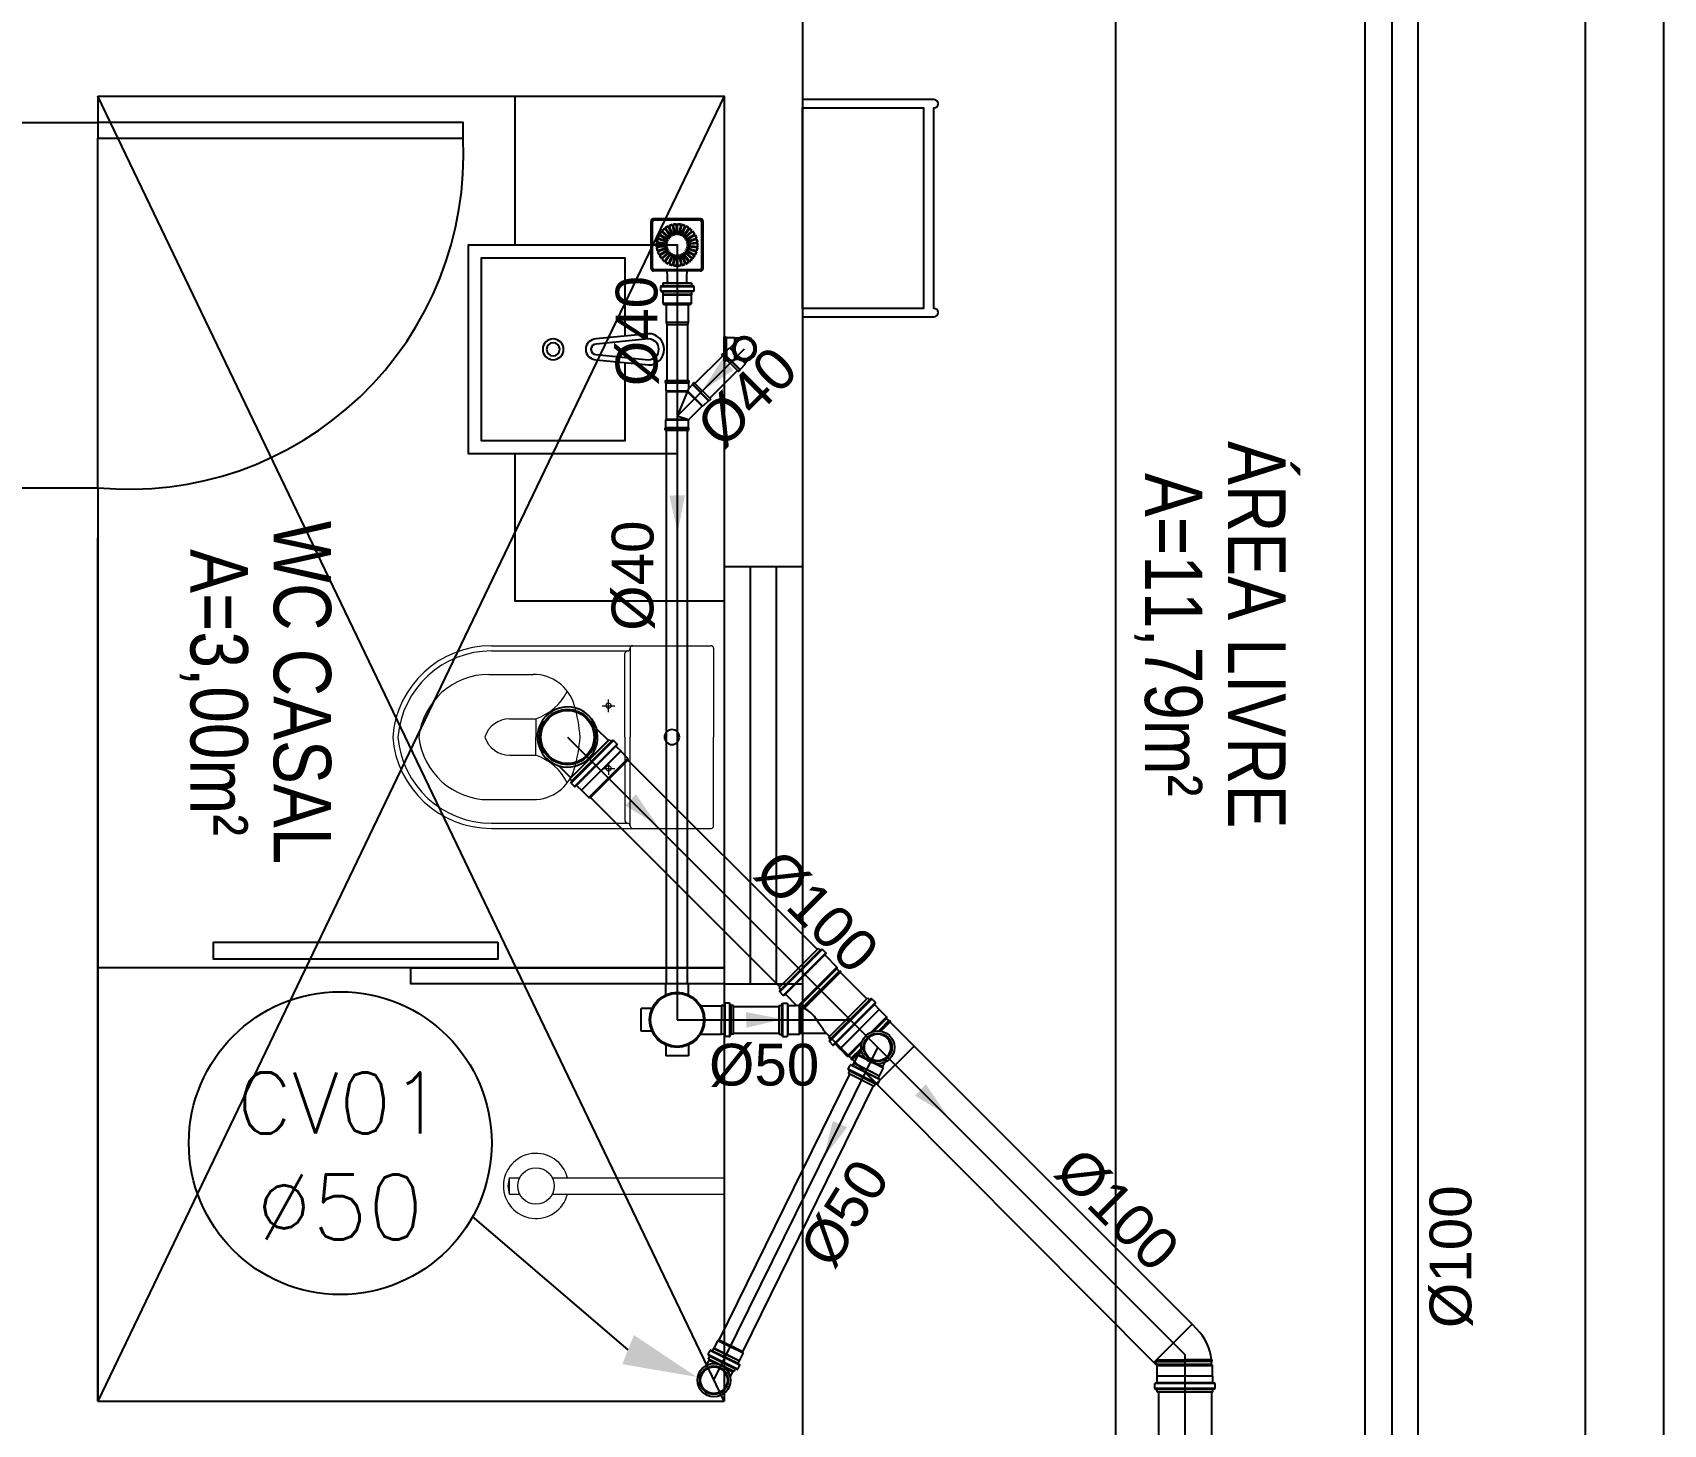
# Model space of a CAD drawing. Header units: millimetres. Extents: x -336 to -33, y -135 to 770.
# Drawn here: x -281.86 to -275.61, y 737.22 to 742.56 of the extents above; entities that cross this region are included whole.
import ezdxf
from ezdxf.enums import TextEntityAlignment as Align

# ---------------------------------------------------------------- set-up
doc = ezdxf.new("R2010")
doc.units = ezdxf.units.MM
doc.header["$LTSCALE"] = 50
doc.header["$MEASUREMENT"] = 0
doc.linetypes.add('HIDDEN2', pattern=[0.1875, 0.125, -0.0625])
doc.layers.get('0').update_dxf_attribs({"linetype": 'CONTINUOUS'})
for name, color, linetype in [('-HIDRO', 8, 'CONTINUOUS'), ('A-PEN-C', 4, 'CONTINUOUS'), ('E-txt-g', 3, 'CONTINUOUS'), ('MOB', 251, 'CONTINUOUS'), ('Texto-Tubos', 7, 'CONTINUOUS'), ('TigreCad', 3, 'CONTINUOUS'), ('Tinterno', 9, 'CONTINUOUS'), ('TUBULAÇÃO_ESGOTO', 5, 'CONTINUOUS')]:
    doc.layers.add(name, color=color, linetype=linetype)
doc.layers.add('E-Lay-9', color=9, linetype='CONTINUOUS', lineweight=9)
doc.layers.add('E-Txt-W', color=7, linetype='CONTINUOUS', lineweight=20)
doc.styles.add('A16-E50', font='arial.ttf', dxfattribs={"height": 0.08})
doc.styles.add('F2', font='swissc.ttf')
doc.styles.add('REG60', font='romans.shx', dxfattribs={"width": 0.8, "height": 0.15})
doc.styles.add('REG80', font='romans.shx', dxfattribs={"width": 0.8, "height": 0.2})
doc.styles.add('ROMANS', font='romans', dxfattribs={"height": 0.1})

# ---------------------------------------------------------------- blocks, each defined once
blk = doc.blocks.new('TXT-AMB75')
at = {"layer": 'E-txt-g', "style": 'REG80', "width": 0.8, "flags": 8}
blk.add_attdef('TXT', text='', height=0.2, dxfattribs=at).set_placement((0.0055, 0.2964), align=Align.CENTER)
at = {"layer": 'E-Txt-W', "style": 'REG60', "width": 0.8, "flags": 8}
blk.add_attdef('TXT', text='', height=0.15, dxfattribs=at).set_placement((0.0055, 0.0271), align=Align.CENTER)
blk = doc.blocks.new('vaso-s')
at = {"color": 8}
for start, end in [(0, 180), (180, 0)]:
    blk.add_arc((0.08, 0), 0.0143, start, end, dxfattribs=at)
at = {"layer": 'E-Lay-9', "color": 8}
for p, q in [((0, 0.17), (0, 0)), ((0.4256, 0.175), (0.005, 0.175)), ((0.16, 0.17), (0.16, 0.17)), ((0.16, 0.17), (0.16, 0)), ((0.4256, 0.165), (0.165, 0.165)), ((0.17, 0), (0.17, 0.16)), ((0.4306, 0.12), (0.3459, 0.12)), ((0.2013, 0.0479), (0.2013, 0.0722)), ((0.2134, 0.06), (0.1891, 0.06)), ((0.3406, 0.035), (0.3406, 0)), ((0.3906, 0.035), (0.3406, 0.035)), ((0, -0.17), (0, 0)), ((0.16, -0.17), (0.16, 0)), ((0.17, 0), (0.17, -0.1601)), ((0.3406, -0.035), (0.3406, 0)), ((0.2134, -0.06), (0.1891, -0.06)), ((0.2013, -0.0479), (0.2013, -0.0722)), ((0.3906, -0.035), (0.3406, -0.035)), ((0.4306, -0.12), (0.3459, -0.12)), ((0.4256, -0.175), (0.005, -0.175)), ((0.16, -0.17), (0.16, -0.17)), ((0.4256, -0.165), (0.165, -0.165))]:
    blk.add_line(p, q, dxfattribs=at)
for centre in [(0.2013, 0.06), (0.2013, -0.06)]:
    blk.add_circle(centre, 0.005, dxfattribs=at)
for centre, radius, start, end in [((0.005, 0.17), 0.005, 90, 180), ((0.155, 0.17), 0.005, 0, 90), ((0.165, 0.17), 0.00495, 180, 270), ((0.165, 0.16), 0.00495, 0, 90), ((0.4256, -0.015), 0.19, 4.5281, 90), ((0.4256, -0.015), 0.18, 4.7802, 90), ((0.3459, 0.0375), 0.0825, 90, 163.0355), ((0.4306, -0.015), 0.135, 6.3794, 90), ((0.3754, 0.1358), 0.1066, 206.9395, 250.9647), ((0.518, -0.015), 0.2624, 163.0355, 176.7233), ((0.3906, -0.015), 0.05, 17.4576, 90), ((0.518, 0.015), 0.2624, 183.2767, 196.9645), ((0.3906, 0.015), 0.05, 270, 342.5424), ((0.4256, 0.015), 0.19, 270, 355.4719), ((0.4256, 0.015), 0.18, 270, 355.2198), ((0.4306, 0.015), 0.135, 270, 353.6206), ((0.3459, -0.0375), 0.0825, 196.9645, 270), ((0.3754, -0.1358), 0.1066, 109.0353, 153.0605), ((0.005, -0.17), 0.005, 180, 270), ((0.155, -0.17), 0.005, 270, 0), ((0.165, -0.17), 0.00495, 90, 180), ((0.165, -0.1601), 0.00495, 270, 0)]:
    blk.add_arc(centre, radius, start, end, dxfattribs=at)
blk = doc.blocks.new('Chuveiro')
at = {"layer": 'E-Lay-9', "color": 8}
for p, q in [((-0.0311, 0.0156), (-0.3604, 0.0156)), ((0.0509, 0.0156), (0.0311, 0.0156)), ((0.0509, 0.0156), (0.0509, -0.0156)), ((-0.0311, -0.0156), (-0.3604, -0.0156)), ((0.0509, -0.0156), (0.0311, -0.0156))]:
    blk.add_line(p, q, dxfattribs=at)
blk.add_circle((0, 0), 0.0348, dxfattribs=at)
for centre, radius, start, end in [((0, 0), 0.0624, 194.4775, 165.5225), ((0.0093, 0), 0.0444, 339.4266, 20.5734)]:
    blk.add_arc(centre, radius, start, end, dxfattribs=at)
blk = doc.blocks.new('CUBA QUADRADA-flat-4-flat-1')
at = {"layer": 'MOB'}
blk.add_lwpolyline([(0, -0.2), (0.4, -0.2), (0.4, 0.2), (0, 0.2)], close=True, dxfattribs=at)
blk.add_lwpolyline([(0.1, -0.0255), (0.1, -0.175), (0.375, -0.175), (0.375, 0.175), (0.1, 0.175), (0.1, 0.0255)], dxfattribs=at)
for points in [[(0.155, -0.02), (0.055, -0.03, -1), (0.055, 0.03), (0.155, 0.02, -1)], [(0.155, -0.01), (0.055, -0.02, -1), (0.055, 0.02), (0.155, 0.01, -1)]]:
    blk.add_lwpolyline(points, format="xyb", close=True, dxfattribs=at)
for radius in [0.02, 0.0125]:
    blk.add_circle((0.2375, 0), radius, dxfattribs=at)
blk = doc.blocks.new('j9n40d')
at = {"layer": 'TigreCad'}
for p, q in [((0, 20.6), (9.8, 20.6)), ((9.8, 20.6), (17.8, 20.6)), ((19, 21.8), (17.8, 20.6)), ((34, 21.8), (19, 21.8)), ((19, -21.8), (19, 21.8)), ((35, 22.8), (34, 21.8)), ((35, 22.8), (35, -22.8)), ((39, 22.8), (35, 22.8)), ((39, 22.8), (39, -22.8)), ((0, -20.6), (9.8, -20.6)), ((9.8, -20.6), (17.8, -20.6)), ((19, -21.8), (17.8, -20.6)), ((34, -21.8), (19, -21.8)), ((35, -22.8), (34, -21.8)), ((39, -22.8), (35, -22.8))]:
    blk.add_line(p, q, dxfattribs=at)
for radius, start, end in [(22.8, 64.6232, 295.3768), (20.6, 90, 270)]:
    blk.add_arc((0, 0), radius, start, end, dxfattribs=at)
at = {"layer": 'Tinterno'}
for p, q in [((17.8, 20.6), (17.8, -20.6)), ((34, 21.8), (34, -21.8))]:
    blk.add_line(p, q, dxfattribs=at)
blk.add_arc((0, 0), 21.8, 70.9009, 289.0991, dxfattribs=at)
blk = doc.blocks.new('j9n40s')
at = {"layer": 'TigreCad'}
for p, q in [((9.8, 20.6), (17.8, 20.6)), ((19, 21.8), (17.8, 20.6)), ((17.8, 20.6), (17.8, 14.3)), ((19, 12.6), (19, 21.8)), ((34, 21.8), (19, 21.8)), ((35, 22.8), (34, 21.8)), ((39, 22.8), (35, 22.8)), ((35, 22.8), (35, -22.8)), ((39, 22.8), (39, -22.8)), ((9.8, -20.6), (17.8, -20.6)), ((17.8, -20.6), (17.8, -14.3)), ((19, -21.8), (17.8, -20.6)), ((19, -12.6), (19, -21.8)), ((34, -21.8), (19, -21.8)), ((35, -22.8), (34, -21.8)), ((39, -22.8), (35, -22.8))]:
    blk.add_line(p, q, dxfattribs=at)
for radius in [22.8, 20]:
    blk.add_circle((0, 0), radius, dxfattribs=at)
at = {"layer": 'Tinterno'}
blk.add_line((34, 21.8), (34, -21.8), dxfattribs=at)
blk.add_circle((0, 0), 18.8, dxfattribs=at)
blk = doc.blocks.new('27289207s')
at = {"linetype": 'Continuous'}
for p, q in [((-49.9, -44.9), (-49.9, 44.9)), ((-47.4, -43.9), (-47.4, 43.9)), ((44.9, 49.9), (-44.9, 49.9)), ((43.9, 47.4), (-43.9, 47.4)), ((-12.4, 15.7), (-24.2, 31.9)), ((-11.1, 16.7), (-22.8, 32.9)), ((-8.9, 17.9), (-17, 36.2)), ((-7.4, 18.6), (-15.5, 36.9)), ((-5, 19.4), (-9.1, 38.9)), ((-3.3, 19.7), (-7.5, 39.3)), ((-0.9, 20), (-0.9, 40)), ((0.8, 20), (0.8, 40)), ((3.3, 19.7), (7.5, 39.3)), ((5, 19.4), (9.1, 38.9)), ((7.4, 18.6), (15.5, 36.9)), ((8.9, 17.9), (17, 36.2)), ((11.1, 16.7), (22.8, 32.9)), ((12.4, 15.7), (24.2, 31.9)), ((47.4, -43.9), (47.4, 43.9)), ((49.9, -44.9), (49.9, 44.9)), ((-20, 1.2), (-39.9, 3.3)), ((-19.8, 2.9), (-39.7, 5)), ((-19.3, 5.4), (-38.3, 11.5)), ((-18.7, 7), (-37.8, 13.2)), ((-17.7, 9.3), (-35.1, 19.3)), ((-16.9, 10.7), (-34.2, 20.7)), ((-15.4, 12.7), (-30.3, 26.1)), ((-14.3, 14), (-29.2, 27.4)), ((14.3, 14), (29.2, 27.4)), ((15.4, 12.7), (30.3, 26.1)), ((16.9, 10.7), (34.2, 20.7)), ((17.7, 9.3), (35.1, 19.3)), ((18.7, 7), (37.8, 13.2)), ((19.3, 5.4), (38.3, 11.5)), ((19.8, 2.9), (39.7, 5)), ((20, 1.2), (39.9, 3.3)), ((-20, -1.2), (-39.9, -3.3)), ((-19.8, -2.9), (-39.7, -5)), ((-19.3, -5.4), (-38.3, -11.5)), ((-18.7, -7), (-37.8, -13.2)), ((-17.7, -9.3), (-35.1, -19.3)), ((-16.9, -10.7), (-34.2, -20.7)), ((-15.4, -12.7), (-30.3, -26.1)), ((-14.3, -14), (-29.2, -27.4)), ((-12.4, -15.7), (-24.2, -31.9)), ((-11.1, -16.7), (-22.8, -32.9)), ((-8.9, -17.9), (-17, -36.2)), ((-7.4, -18.6), (-15.5, -36.9)), ((-5, -19.4), (-9.1, -38.9)), ((-3.3, -19.7), (-7.5, -39.3)), ((-0.9, -20), (-0.9, -40)), ((0.8, -20), (0.8, -40)), ((3.3, -19.7), (7.5, -39.3)), ((5, -19.4), (9.1, -38.9)), ((7.4, -18.6), (15.5, -36.9)), ((8.9, -17.9), (17, -36.2)), ((11.1, -16.7), (22.8, -32.9)), ((12.4, -15.7), (24.2, -31.9)), ((14.3, -14), (29.2, -27.4)), ((15.4, -12.7), (30.3, -26.1)), ((16.9, -10.7), (34.2, -20.7)), ((17.7, -9.3), (35.1, -19.3)), ((18.7, -7), (37.8, -13.2)), ((19.3, -5.4), (38.3, -11.5)), ((19.8, -2.9), (39.7, -5)), ((20, -1.2), (39.9, -3.3)), ((44.9, -49.9), (-44.9, -49.9)), ((43.9, -47.4), (-43.9, -47.4)), ((-18.7, -59.9), (-19, -49.9)), ((-18.7, -60.4), (-18.7, -59.9)), ((-18.5, -70.9), (-18.7, -60.4)), ((18.5, -70.9), (18.7, -59.9)), ((18.7, -59.9), (19, -49.9)), ((-17, -72.4), (-16.5, -72.4)), ((-16.5, -72.4), (17, -72.4))]:
    blk.add_line(p, q, dxfattribs=at)
for centre, radius, start, end in [((-44.9, 44.9), 5, 90, 180), ((-43.9, 43.9), 3.5, 90, 180), ((0, 0), 40, 127.2176, 136.7824), ((0, 0), 40, 115.2176, 124.7824), ((0, 0), 39, 115.2489, 124.7512), ((0, 0), 40, 103.2176, 112.7824), ((0, 0), 39, 103.2489, 112.7512), ((0, 0), 40, 91.2176, 100.7823), ((0, 0), 39, 91.2488, 100.7511), ((0, 0), 40, 79.2177, 88.7824), ((0, 0), 39, 79.2489, 88.7512), ((0, 0), 39, 67.2488, 76.7511), ((0, 0), 40, 67.2177, 76.7824), ((0, 0), 39, 55.2488, 64.7511), ((0, 0), 40, 55.2176, 64.7824), ((0, 0), 40, 43.2177, 52.7824), ((43.9, 43.9), 3.5, 0, 90), ((44.9, 44.9), 5, 0, 90), ((0, 0), 40, 175.2176, 184.7824), ((0, 0), 40, 163.2176, 172.7824), ((0, 0), 39, 175.2489, 184.7511), ((0, 0), 39, 163.2489, 172.7512), ((0, 0), 40, 151.2177, 160.7824), ((0, 0), 39, 151.2489, 160.7512), ((0, 0), 40, 139.2176, 148.7823), ((0, 0), 39, 139.2489, 148.7512), ((0, 0), 39, 127.249, 136.7512), ((0, 0), 21, 176.3197, 183.6803), ((0, 0), 21, 164.3198, 171.6803), ((0, 0), 20, 176.4358, 183.5642), ((0, 0), 20, 164.4358, 171.5641), ((0, 0), 21, 152.3197, 159.6802), ((0, 0), 20, 152.4358, 159.5642), ((0, 0), 21, 140.3199, 147.6804), ((0, 0), 20, 140.4358, 147.5642), ((0, 0), 21, 128.3197, 135.6802), ((0, 0), 20, 128.4358, 135.5642), ((0, 0), 21, 116.3197, 123.6802), ((0, 0), 20, 116.4359, 123.5643), ((0, 0), 21, 104.3197, 111.6802), ((0, 0), 20, 104.4359, 111.5643), ((0, 0), 21, 92.3198, 99.6803), ((0, 0), 20, 92.4358, 99.5642), ((0, 0), 21, 80.3197, 87.6802), ((0, 0), 20, 80.4358, 87.5642), ((0, 0), 20, 68.4357, 75.5641), ((0, 0), 21, 68.3198, 75.6803), ((0, 0), 20, 56.4358, 63.5642), ((0, 0), 21, 56.3199, 63.6804), ((0, 0), 20, 44.4357, 51.5641), ((0, 0), 21, 44.3198, 51.6803), ((0, 0), 20, 32.4358, 39.5642), ((0, 0), 21, 32.3198, 39.6803), ((0, 0), 20, 20.4358, 27.5642), ((0, 0), 21, 20.3196, 27.6801), ((0, 0), 20, 8.4359, 15.5642), ((0, 0), 20, 356.4358, 3.5642), ((0, 0), 21, 8.3197, 15.6802), ((0, 0), 21, 356.3197, 3.6803), ((0, 0), 39, 43.2488, 52.7511), ((0, 0), 39, 31.2489, 40.7512), ((0, 0), 40, 31.2176, 40.7824), ((0, 0), 39, 19.2488, 28.7511), ((0, 0), 40, 19.2176, 28.7823), ((0, 0), 39, 7.2488, 16.7511), ((0, 0), 40, 7.2176, 16.7824), ((0, 0), 39, 355.2489, 4.7511), ((0, 0), 40, 355.2176, 4.7824), ((0, 0), 40, 187.2176, 196.7824), ((0, 0), 39, 187.2488, 196.7511), ((0, 0), 40, 199.2176, 208.7824), ((0, 0), 39, 199.2488, 208.7511), ((0, 0), 40, 211.2177, 220.7824), ((0, 0), 39, 211.2488, 220.7511), ((0, 0), 40, 223.2176, 232.7824), ((0, 0), 39, 223.2488, 232.7511), ((0, 0), 21, 188.3198, 195.6803), ((0, 0), 20, 188.4359, 195.5642), ((0, 0), 21, 200.3198, 207.6803), ((0, 0), 20, 200.4358, 207.5642), ((0, 0), 21, 212.3196, 219.6801), ((0, 0), 20, 212.4358, 219.5642), ((0, 0), 21, 224.3196, 231.6801), ((0, 0), 20, 224.4359, 231.5643), ((0, 0), 21, 236.3197, 243.6802), ((0, 0), 20, 236.4358, 243.5642), ((0, 0), 21, 248.3198, 255.6803), ((0, 0), 20, 248.4358, 255.5642), ((0, 0), 21, 260.3197, 267.6802), ((0, 0), 20, 260.4358, 267.5642), ((0, 0), 20, 272.4358, 279.5642), ((0, 0), 21, 272.3198, 279.6803), ((0, 0), 20, 284.4358, 291.5642), ((0, 0), 21, 284.3198, 291.6803), ((0, 0), 20, 296.4357, 303.5641), ((0, 0), 21, 296.3197, 303.6802), ((0, 0), 20, 308.4359, 315.5643), ((0, 0), 21, 308.3199, 315.6804), ((0, 0), 20, 320.4358, 327.5642), ((0, 0), 21, 320.3197, 327.6802), ((0, 0), 20, 332.4358, 339.5642), ((0, 0), 21, 332.3199, 339.6804), ((0, 0), 20, 344.4358, 351.5641), ((0, 0), 21, 344.3197, 351.6802), ((0, 0), 39, 307.2488, 316.7511), ((0, 0), 40, 307.2176, 316.7823), ((0, 0), 39, 319.2488, 328.7511), ((0, 0), 40, 319.2176, 328.7824), ((0, 0), 39, 331.2489, 340.7512), ((0, 0), 40, 331.2176, 340.7824), ((0, 0), 39, 343.2489, 352.7512), ((0, 0), 40, 343.2176, 352.7824), ((-44.9, -44.9), 5, 180, 270), ((-43.9, -43.9), 3.5, 180, 270), ((0, 0), 40, 235.2176, 244.7824), ((0, 0), 39, 235.2489, 244.7511), ((0, 0), 40, 247.2176, 256.7824), ((0, 0), 39, 247.2488, 256.7511), ((0, 0), 40, 259.2176, 268.7824), ((0, 0), 39, 259.2489, 268.7512), ((0, 0), 39, 271.2489, 280.7511), ((0, 0), 40, 271.2176, 280.7824), ((0, 0), 39, 283.2488, 292.7511), ((0, 0), 40, 283.2176, 292.7824), ((0, 0), 39, 295.2489, 304.7511), ((0, 0), 40, 295.2176, 304.7824), ((43.9, -43.9), 3.5, 270, 360), ((44.9, -44.9), 5, 270, 360), ((-17, -70.9), 1.5, 180.9167, 270), ((17, -70.9), 1.5, 270.0002, 359.0835)]:
    blk.add_arc(centre, radius, start, end, dxfattribs=at)
blk = doc.blocks.new('27710409p')
at = {"layer": 'TigreCad'}
for p, q in [((-27.1, 22.8), (-27.1, -22.8)), ((-27.1, 22.8), (-23.1, 22.8)), ((-23.1, 22.8), (-23.1, -22.8)), ((-23.1, 22.8), (-22.1, 21.8)), ((-22.1, 21.8), (-7.1, 21.8)), ((-7.1, 21.8), (-7.1, -20.7)), ((-7.1, 21.8), (-5.9, 20.6)), ((-5.9, 20.6), (47.2, 20.6)), ((48.4, 21.8), (47.2, 20.6)), ((48.4, 21.8), (48.4, -20)), ((63.4, 21.8), (48.4, 21.8)), ((64.4, 22.8), (63.4, 21.8)), ((64.4, 22.8), (64.4, -22.8)), ((68.4, 22.8), (64.4, 22.8)), ((68.4, 22.8), (68.4, -22.8)), ((-27.1, -22.8), (-23.1, -22.8)), ((-23.1, -22.8), (-22.1, -21.8)), ((-22.1, -21.8), (-8.2, -21.8)), ((-7.5, -21.9), (0, 0)), ((18.8, -47.9), (-6.7, -22.4)), ((54.1, -22.4), (0, 0)), ((18.8, -49.6), (48.4, -20)), ((29.4, -61.7), (61.7, -29.4)), ((60.2, -29.4), (54.3, -23.5)), ((63.4, -21.8), (55, -21.8)), ((61.7, -29.4), (60.2, -29.4)), ((64.5, -32.2), (61.7, -29.4)), ((64.4, -22.8), (63.4, -21.8)), ((68.4, -22.8), (64.4, -22.8)), ((18.8, -49.6), (18.8, -47.9)), ((29.4, -60.2), (18.8, -49.6)), ((29.4, -61.7), (29.4, -60.2)), ((32.2, -64.5), (29.4, -61.7)), ((32.2, -64.5), (64.5, -32.2))]:
    blk.add_line(p, q, dxfattribs=at)
for centre, radius, start, end in [((-8.2, -23.8), 2, 45, 90), ((55, -22.8), 1, 90, 225)]:
    blk.add_arc(centre, radius, start, end, dxfattribs=at)
at = {"layer": 'Tinterno'}
for p, q in [((-22.1, 21.8), (-22.1, -21.8)), ((-5.9, 20.6), (-5.9, -17.2)), ((47.2, 20.6), (47.2, -19.5)), ((63.4, 21.8), (63.4, -21.8)), ((18.8, -47.9), (47.2, -19.5)), ((29.4, -60.2), (60.2, -29.4))]:
    blk.add_line(p, q, dxfattribs=at)
blk = doc.blocks.new('11030602p')
at = {"layer": 'TigreCad'}
for p, q in [((7.1, 31.8), (15.8, 31.8)), ((0, 27.3), (4.4, 27.3)), ((0, -27.3), (0, 27.3)), ((6.1, 31.1), (5.3, 28.1)), ((7.1, -30.8), (7.1, 30.8)), ((15.8, -30.8), (15.8, 30.8)), ((16.8, 30.9), (17.1, 28.3)), ((18.1, 27.3), (22.7, 27.3)), ((22.7, 27.3), (23, 27.1)), ((39.7, 27.1), (23, 27.1)), ((39.7, 27.1), (41.5, 25.3)), ((41.5, -25.4), (41.5, 25.3)), ((0, -27.3), (4.4, -27.3)), ((6.1, -31.1), (5.3, -28.1)), ((16.8, -30.9), (17.1, -28.3)), ((18.1, -27.3), (22.7, -27.3)), ((22.7, -27.3), (23, -27.1)), ((39.7, -27.1), (23, -27.1)), ((39.7, -27.1), (41.5, -25.4)), ((7.1, -31.8), (15.8, -31.8))]:
    blk.add_line(p, q, dxfattribs=at)
for centre, start, end in [((7.1, 30.8), 90, 165), ((15.8, 30.8), 5, 90), ((4.4, 28.4), 270, 345), ((18.1, 28.4), 185, 270), ((4.4, -28.3), 15, 90), ((7.1, -30.8), 195, 270), ((15.8, -30.8), 270, 355), ((18.1, -28.3), 90, 175)]:
    blk.add_arc(centre, 1, start, end, dxfattribs=at)
at = {"layer": 'Tinterno'}
for p, q in [((5.1, -27.3), (5.1, 27.3)), ((17.1, -27.3), (17.1, 27.3)), ((22.7, 27.3), (22.7, -27.3)), ((23, -27.1), (23, 27.1)), ((39.7, 27.1), (39.7, -27.1))]:
    blk.add_line(p, q, dxfattribs=at)
blk = doc.blocks.new('11111700p')
at = {"layer": 'TigreCad'}
for p, q in [((0, 21.2), (34, 21.2)), ((0, -21.2), (0, 21.2)), ((34, 21.2), (38.5, 20)), ((38.5, -20), (38.5, 20)), ((0, -21.2), (34, -21.2)), ((34, -21.2), (38.5, -20))]:
    blk.add_line(p, q, dxfattribs=at)
at = {"layer": 'Tinterno'}
blk.add_line((34, -21.2), (34, 21.2), dxfattribs=at)
blk = doc.blocks.new('27120195p')
at = {"layer": 'TigreCad'}
for p, q in [((21.8, 68.8), (-21.8, 68.8)), ((-21.8, 49), (-21.8, 68.8)), ((21.8, 49), (21.8, 68.8)), ((100.7, 31.8), (92, 31.8)), ((-68.8, -21.8), (-68.8, 21.8)), ((-49, 21.8), (-68.8, 21.8)), ((45.3, 27.1), (84.9, 27.1)), ((85.2, 27.3), (84.9, 27.1)), ((89.7, 27.3), (85.2, 27.3)), ((91, 30.9), (90.7, 28.3)), ((92, -30.8), (92, 30.8)), ((100.7, 30.8), (100.7, -30.8)), ((101.7, 31.1), (102.5, 28.1)), ((107.8, 27.3), (103.4, 27.3)), ((107.8, -27.4), (107.8, 27.3)), ((-49, -21.8), (-68.8, -21.8)), ((45.3, -27.2), (84.9, -27.2)), ((85.2, -27.4), (84.9, -27.2)), ((89.7, -27.4), (85.2, -27.4)), ((91, -30.9), (90.7, -28.3)), ((101.7, -31.1), (102.5, -28.1)), ((107.8, -27.4), (103.4, -27.4)), ((-21.8, -49), (-21.8, -68.8)), ((21.8, -49), (21.8, -68.8)), ((100.7, -31.8), (92, -31.8)), ((21.8, -68.8), (-21.8, -68.8))]:
    blk.add_line(p, q, dxfattribs=at)
blk.add_circle((0, 0), 52.8, dxfattribs=at)
for centre, radius, start, end in [((-23.3, 49), 1.5, 295.4103, 0), ((23.3, 49), 1.5, 180, 244.5897), ((92, 30.8), 1, 90, 175), ((100.7, 30.8), 1, 15, 90), ((-49, 23.3), 1.5, 270, 334.5897), ((89.7, 28.4), 1, 270, 355), ((103.4, 28.4), 1, 195, 270), ((-49, -23.3), 1.5, 25.4103, 90), ((89.7, -28.4), 1, 5, 90), ((92, -30.8), 1, 185, 270), ((100.7, -30.8), 1, 270, 345), ((103.4, -28.4), 1, 90, 165), ((-23.3, -49), 1.5, 0, 64.5897), ((23.3, -49), 1.5, 115.4103, 180)]:
    blk.add_arc(centre, radius, start, end, dxfattribs=at)
at = {"layer": 'Tinterno'}
for p, q in [((84.9, 27.1), (84.9, 0)), ((84.9, -27.2), (84.9, 0)), ((85.2, 27.3), (85.2, 0)), ((85.2, -27.4), (85.2, 0)), ((90.7, 27.3), (90.7, -27.4)), ((102.7, 27.3), (102.7, -27.4))]:
    blk.add_line(p, q, dxfattribs=at)
blk.add_circle((0, 0), 50.8, dxfattribs=at)
blk = doc.blocks.new('26277469p')
at = {"layer": 'TigreCad'}
for p, q in [((78, 50.8), (6, 50.8)), ((78, 50.8), (78.1, 52.3)), ((78, -46.9), (78, 50.8)), ((78.1, -46.9), (78.1, 52.3)), ((81.1, 52.3), (78.1, 52.3)), ((81.1, -47.9), (81.1, 52.3)), ((81.2, 50.8), (81.1, 52.3)), ((81.2, -48), (81.2, 50.8)), ((87.4, 50.8), (81.2, 50.8)), ((89.8, 53.2), (87.4, 50.8)), ((89.8, -51.8), (89.8, 53.2)), ((121.7, 53.2), (89.8, 53.2)), ((122.9, 56.7), (122.7, 54.2)), ((133.3, 57.6), (123.9, 57.6)), ((123.9, 56.6), (123.9, -56.7)), ((133.3, 56.6), (133.3, -56.7)), ((134.3, 56.9), (135.1, 54)), ((140.5, 53.2), (136.1, 53.2)), ((140.5, 53.2), (140.5, -53.3)), ((14.9, -50.8), (6, -50.8)), ((49.6, -85.4), (14.9, -50.8)), ((49.6, -88.3), (87.3, -50.5)), ((103.4, -64.8), (93.6, -55)), ((121.7, -53.3), (94.3, -53.3)), ((122.9, -56.7), (122.7, -54.2)), ((133.3, -57.7), (123.9, -57.7)), ((134.3, -56.9), (135.1, -54)), ((140.5, -53.3), (136.1, -53.3)), ((49.6, -88.3), (49.6, -85.4)), ((64.8, -103.4), (49.6, -88.3)), ((106.9, -63.4), (63.4, -106.9)), ((113.6, -70.1), (70.1, -113.6)), ((116.2, -77.5), (77.5, -116.2)), ((106.8, -63.1), (104.8, -64.8)), ((114.4, -69.4), (108.2, -63.2)), ((114.5, -70.6), (113, -73.3)), ((116.2, -77.5), (113.1, -74.5)), ((63.1, -106.8), (64.8, -104.8)), ((69.4, -114.4), (63.2, -108.2)), ((70.6, -114.5), (73.3, -113)), ((77.5, -116.2), (74.5, -113.1))]:
    blk.add_line(p, q, dxfattribs=at)
blk.add_lwpolyline([(15.8, -51.2, -0.013476), (38.9, -47.1, -0.106485), (67.2, -44.2, -0.09207), (93.5, -53.8, -0.112954)], format="xyb", dxfattribs=at)
for centre, start, end in [((121.7, 54.2), 270, 355), ((123.9, 56.6), 90, 175), ((133.3, 56.6), 15, 90), ((136.1, 54.2), 195, 270), ((14.9, -51.8), 34.2682, 90), ((94.3, -54.3), 90, 225), ((121.7, -54.3), 5, 90), ((123.9, -56.7), 185, 270), ((133.3, -56.7), 270, 345), ((136.1, -54.3), 90, 165), ((104.1, -64.1), 225, 310), ((107.4, -63.9), 45, 130), ((113.8, -73.8), 150, 225), ((113.6, -70.1), 330, 45), ((63.9, -107.4), 140, 225), ((64.1, -104.1), 320, 45), ((70.1, -113.6), 225, 300), ((73.8, -113.8), 45, 120)]:
    blk.add_arc(centre, 1, start, end, dxfattribs=at)
at = {"layer": 'Tinterno'}
for p, q in [((6, 50.8), (6, -50.8)), ((87.4, -50.6), (87.4, 50.8)), ((122.6, 53.2), (122.6, -53.3)), ((135.3, 53.2), (135.3, -53.3)), ((85.3, -49.6), (49.6, -85.4)), ((104.1, -65.4), (65.4, -104.1)), ((112.6, -73.9), (73.9, -112.6))]:
    blk.add_line(p, q, dxfattribs=at)
blk = doc.blocks.new('j9n100s')
at = {"layer": 'TigreCad'}
for p, q in [((27.3, 50.8), (60, 50.8)), ((27.3, -50.8), (60, -50.8))]:
    blk.add_line(p, q, dxfattribs=at)
blk.add_circle((0, 0), 53.2, dxfattribs=at)
for start, end in [(61.785, 298.215), (298.215, 61.785)]:
    blk.add_arc((0, 0), 57.7, start, end, dxfattribs=at)
at = {"layer": 'Tinterno'}
blk.add_line((60, -50.8), (60, 50.8), dxfattribs=at)
blk.add_circle((0, 0), 51, dxfattribs=at)
blk = doc.blocks.new('11031030p')
at = {"layer": 'TigreCad'}
for p, q in [((0, -53.3), (0, 53.2)), ((0, 53.2), (4.4, 53.2)), ((6.2, 56.9), (5.4, 54)), ((7.2, 57.6), (16.6, 57.6)), ((7.2, -56.7), (7.2, 56.6)), ((16.6, -56.7), (16.6, 56.6)), ((17.6, 56.7), (17.8, 54.2)), ((18.8, 53.2), (30.9, 53.2)), ((30.9, 53.2), (31.2, 53)), ((50.9, 53), (31.2, 53)), ((50.9, 53), (53.1, 50.8)), ((53.1, -50.8), (53.1, 50.8)), ((0, -53.3), (4.4, -53.3)), ((6.2, -56.9), (5.4, -54)), ((7.2, -57.7), (16.6, -57.7)), ((17.6, -56.7), (17.8, -54.2)), ((18.8, -53.3), (30.9, -53.3)), ((30.9, -53.3), (31.2, -53)), ((31.2, -53), (50.9, -53)), ((50.9, -53), (53.1, -50.8))]:
    blk.add_line(p, q, dxfattribs=at)
for centre, start, end in [((4.4, 54.2), 270, 345), ((7.2, 56.6), 90, 165), ((16.6, 56.6), 5, 90), ((18.8, 54.2), 185, 270), ((4.4, -54.2), 15, 90), ((7.2, -56.7), 195, 270), ((16.6, -56.7), 270, 355), ((18.8, -54.2), 90, 175)]:
    blk.add_arc(centre, 1, start, end, dxfattribs=at)
at = {"layer": 'Tinterno'}
for p, q in [((5.2, -53.3), (5.2, 53.2)), ((17.9, -53.3), (17.9, 53.2)), ((30.9, 53.2), (30.9, -53.3)), ((31.2, 53), (31.2, -53)), ((50.9, 53), (50.9, -53))]:
    blk.add_line(p, q, dxfattribs=at)
blk = doc.blocks.new('trn1050s')
at = {"layer": 'TigreCad'}
for p, q in [((-80.4, -53.3), (-80.4, 53.3)), ((-80.4, 53.3), (-76, 53.3)), ((-74.2, 56.9), (-75, 54)), ((-73.2, 57.7), (-63.8, 57.7)), ((-73.2, -56.6), (-73.2, 56.7)), ((-63.8, -56.6), (-63.8, 56.7)), ((-62.8, 56.7), (-62.6, 54.2)), ((-61.6, 53.3), (-49.5, 53.3)), ((-49.5, -53.3), (-49.5, 53.3)), ((-49.5, 53.3), (-49.2, 53)), ((-49.2, 53), (-29.5, 53)), ((-29.5, 53), (-29.5, 11.9)), ((-29.5, 53), (-27.3, 50.8)), ((-27.3, 50.8), (-21.1, 50.8)), ((-21.1, 50.8), (-21, 52.3)), ((-21, 52.3), (-21, 23.9)), ((-21, 52.3), (-18, 52.3)), ((-18, 52.3), (-18, 26.2)), ((-17.9, 50.8), (-18, 52.3)), ((-17.9, 50.8), (47.6, 50.8)), ((-29.5, -53), (-29.5, -11.9)), ((-21, -52.3), (-21, -23.9)), ((-18, -52.3), (-18, -26.2)), ((-80.4, -53.3), (-76, -53.3)), ((-74.2, -56.9), (-75, -54)), ((-73.2, -57.6), (-63.8, -57.6)), ((-62.8, -56.7), (-62.6, -54.2)), ((-61.6, -53.3), (-49.5, -53.3)), ((-49.5, -53.3), (-49.2, -53)), ((-49.2, -53), (-29.5, -53)), ((-29.5, -53), (-27.3, -50.8)), ((-27.3, -50.8), (-21.1, -50.8)), ((-21.1, -50.8), (-21, -52.3)), ((-21, -52.3), (-18, -52.3)), ((-17.9, -50.8), (-18, -52.3)), ((-17.9, -50.8), (47.6, -50.8))]:
    blk.add_line(p, q, dxfattribs=at)
for radius in [31.8, 25.6]:
    blk.add_circle((0, 0), radius, dxfattribs=at)
for centre, start, end in [((-76, 54.2), 270, 345), ((-73.2, 56.7), 90, 165), ((-63.8, 56.7), 5, 90), ((-61.6, 54.2), 185, 270), ((-76, -54.2), 15, 90), ((-73.2, -56.6), 195, 270), ((-63.8, -56.6), 270, 355), ((-61.6, -54.2), 90, 175)]:
    blk.add_arc(centre, 1, start, end, dxfattribs=at)
at = {"layer": 'Tinterno'}
for p, q in [((-75.2, -53.3), (-75.2, 53.3)), ((-62.5, -53.3), (-62.5, 53.3)), ((-49.2, -53), (-49.2, 53)), ((-27.3, 50.8), (-27.3, 16.3)), ((-21.1, 50.8), (-21.1, 23.8)), ((-17.9, 50.8), (-17.9, 26.3)), ((47.6, -50.8), (47.6, 50.8)), ((-27.3, -50.8), (-27.3, -16.3)), ((-21.1, -50.8), (-21.1, -23.8)), ((-17.9, -50.8), (-17.9, -26.3))]:
    blk.add_line(p, q, dxfattribs=at)
blk.add_circle((0, 0), 27.3, dxfattribs=at)
blk = doc.blocks.new('j9n50d')
at = {"layer": 'TigreCad'}
for p, q in [((62.9, 31.8), (54.2, 31.8)), ((28.5, 25.4), (0, 25.4)), ((30.3, 27.2), (28.5, 25.4)), ((30.3, -27.1), (30.3, 27.2)), ((47.1, 27.2), (30.3, 27.2)), ((47.3, 27.4), (47.1, 27.2)), ((47.1, -27.1), (47.1, 27.2)), ((51.9, 27.4), (47.3, 27.4)), ((53.2, 30.9), (52.9, 28.3)), ((53.4, 30.8), (53.4, -30.8)), ((62.9, 30.8), (62.9, -30.8)), ((63.9, 31.1), (64.7, 28.1)), ((70, 27.4), (65.6, 27.4)), ((70, 27.4), (70, -27.4)), ((28.5, -25.3), (0, -25.3)), ((30.3, -27.1), (28.5, -25.3)), ((47.1, -27.1), (30.3, -27.1)), ((47.3, -27.4), (47.1, -27.1)), ((51.9, -27.4), (47.3, -27.4)), ((53.2, -30.9), (52.9, -28.3)), ((63.9, -31.1), (64.7, -28.1)), ((70, -27.4), (65.6, -27.4)), ((62.9, -31.8), (54.2, -31.8))]:
    blk.add_line(p, q, dxfattribs=at)
for centre, radius, start, end in [((54.2, 30.8), 1, 90, 175), ((62.9, 30.8), 1, 15, 90), ((0, 0), 25.4, 90, 270), ((51.9, 28.4), 1, 270, 355), ((65.6, 28.4), 1, 195, 270), ((51.9, -28.4), 1, 5, 90), ((54.2, -30.8), 1, 185, 270), ((62.9, -30.8), 1, 270, 345), ((65.6, -28.4), 1, 90, 165)]:
    blk.add_arc(centre, radius, start, end, dxfattribs=at)
at = {"layer": 'Tinterno'}
for p, q in [((28.5, -25.3), (28.5, 25.4)), ((47.3, -27.4), (47.3, 27.4)), ((52.9, 27.4), (52.9, -27.4)), ((64.9, 27.4), (64.9, -27.4))]:
    blk.add_line(p, q, dxfattribs=at)
blk = doc.blocks.new('j9n50s')
at = {"layer": 'TigreCad'}
for p, q in [((19.2, 25.4), (30.3, 25.4)), ((19.2, -25.4), (30.3, -25.4))]:
    blk.add_line(p, q, dxfattribs=at)
for radius in [31.8, 27.4]:
    blk.add_circle((0, 0), radius, dxfattribs=at)
at = {"layer": 'Tinterno'}
for p, q in [((30.3, 25.4), (30.3, 9.7)), ((30.3, -9.7), (30.3, -25.4))]:
    blk.add_line(p, q, dxfattribs=at)
blk.add_circle((0, 0), 25.6, dxfattribs=at)
blk = doc.blocks.new('j4n100p')
at = {"layer": 'TigreCad'}
for p, q in [((9.8, 50.8), (9.9, 52.3)), ((9.8, 50.8), (9.8, 0)), ((12.9, 52.3), (9.9, 52.3)), ((9.9, 52.3), (9.9, 0)), ((13, 50.8), (12.9, 52.3)), ((12.9, 52.3), (12.9, 0)), ((19.2, 50.8), (13, 50.8)), ((13, 50.8), (13, 0)), ((21.4, 53), (19.2, 50.8)), ((41.1, 53), (21.4, 53)), ((21.4, 53), (21.4, -53)), ((41.4, 53.2), (41.1, 53)), ((41.1, 53), (41.1, -53)), ((53.5, 53.2), (41.4, 53.2)), ((41.4, 53.2), (41.4, -53.3)), ((54.7, 56.7), (54.5, 54.2)), ((65.1, 57.7), (55.7, 57.7)), ((55.7, 56.7), (55.7, -56.6)), ((65.1, 56.7), (65.1, -56.6)), ((66.1, 56.9), (66.9, 54)), ((72.3, 53.2), (67.9, 53.2)), ((72.3, 53.2), (72.3, -53.3)), ((-48.8, 23.1), (-58.1, 13.7)), ((9.8, -54.2), (9.8, 0)), ((13, -56), (13, 0)), ((19.1, -52.8), (13.7, -58.1)), ((21.4, -53), (21.2, -52.8)), ((41.1, -53), (21.4, -53)), ((41.4, -53.3), (41.1, -53)), ((53.5, -53.3), (41.4, -53.3)), ((54.7, -56.7), (54.5, -54.2)), ((65.1, -57.6), (55.7, -57.6)), ((66.1, -56.9), (66.9, -54)), ((72.3, -53.3), (67.9, -53.3))]:
    blk.add_line(p, q, dxfattribs=at)
for centre, radius, start, end in [((20.1, -45.8), 97.2, 96.0987, 135), ((53.5, 54.2), 1, 270, 355), ((55.7, 56.7), 1, 90, 175), ((65.1, 56.7), 1, 15, 90), ((67.9, 54.2), 1, 195, 270), ((20.1, -53.8), 1.5, 45, 135), ((53.5, -54.2), 1, 5, 90), ((55.7, -56.6), 1, 185, 270), ((65.1, -56.6), 1, 270, 345), ((67.9, -54.2), 1, 90, 165)]:
    blk.add_arc(centre, radius, start, end, dxfattribs=at)
at = {"layer": 'Tinterno'}
for p, q in [((19.2, 50.8), (19.2, -52.7)), ((54.4, 53.2), (54.4, -53.3)), ((67.1, 53.2), (67.1, -53.3)), ((13.7, -58.1), (-58.1, 13.7)), ((9.9, -54.3), (9.9, 0)), ((12.9, -53.3), (12.9, 0))]:
    blk.add_line(p, q, dxfattribs=at)

msp = doc.modelspace()

# ---------------------------------------------------------------- linework, layer by layer
at = {"layer": '-HIDRO', "linetype": 'Continuous'}
for p, q in [((-275.6058, 753.4228), (-275.6058, 703.4228)), ((-275.9058, 753.1228), (-275.9058, 703.7228)), ((-277.7058, 743.8135), (-277.7058, 717.6028)), ((-278.9058, 742.6135), (-278.9058, 737.0135)), ((-281.6058, 742.3135), (-281.6058, 742.2135)), ((-281.6058, 742.3135), (-279.2058, 742.3135)), ((-279.2058, 742.3135), (-279.2058, 737.3135)), ((-281.9058, 742.2135), (-281.6058, 742.2135)), ((-281.9058, 740.8135), (-281.6058, 740.8135)), ((-281.6058, 740.8135), (-281.6058, 737.3135)), ((-281.6058, 737.3135), (-281.6058, 740.6206)), ((-281.6058, 737.3135), (-279.2058, 737.3135))]:
    msp.add_line(p, q, dxfattribs=at)
at = {"layer": '-HIDRO', "linetype": 'HIDDEN2'}
for p, q in [((-279.2058, 742.3135), (-281.6058, 737.3135)), ((-279.2058, 737.3135), (-281.6058, 742.3135)), ((-279.2058, 740.5122), (-278.9058, 740.5122)), ((-279.1058, 740.5122), (-279.1058, 738.9122)), ((-279.0058, 740.5122), (-279.0058, 738.9122)), ((-279.2058, 738.9122), (-278.9058, 738.9122))]:
    msp.add_line(p, q, dxfattribs=at)
at = {"layer": '-HIDRO'}
for p, q in [((-281.6058, 740.8135), (-281.6058, 742.1535)), ((-279.2058, 738.9735), (-281.6058, 738.9735))]:
    msp.add_line(p, q, dxfattribs=at)
msp.add_lwpolyline([(-280.0058, 741.744), (-280.0058, 742.3135), (-279.2058, 742.3135), (-279.2058, 740.3792), (-280.0058, 740.3792), (-280.0058, 740.944)], dxfattribs=at)
at = {"layer": '-HIDRO', "linetype": 'Continuous'}
msp.add_lwpolyline([(-278.9058, 742.3009), (-278.9058, 741.4689), (-278.4018, 741.4689, 1), (-278.4018, 741.5009), (-278.4018, 742.2689, 1), (-278.4018, 742.3009)], format="xyb", close=True, dxfattribs=at)
for points in [[(-278.9058, 741.5009), (-278.9058, 742.2689), (-278.4418, 742.2689), (-278.4418, 741.5009)], [(-281.6058, 742.2135), (-281.6058, 742.1535), (-280.2058, 742.1535), (-280.2058, 742.2135)]]:
    msp.add_lwpolyline(points, close=True, dxfattribs=at)
at = {"layer": '-HIDRO'}
for points in [[(-280.0723, 739.0718), (-280.0723, 739.007), (-281.163, 739.007), (-281.163, 739.0718)], [(-279.2058, 738.9735), (-279.2058, 738.9122), (-280.4058, 738.9122), (-280.4058, 738.9735)]]:
    msp.add_lwpolyline(points, close=True, dxfattribs=at)
at = {"layer": '-HIDRO', "linetype": 'HIDDEN2'}
msp.add_arc((-281.4859, 742.0895), 1.2817, 264.63052, 2.86058, dxfattribs=at)
at = {"layer": 'A-PEN-C'}
msp.add_line((-279.5738, 737.5099), (-280.1693, 738.0207), dxfattribs=at)
msp.add_circle((-280.6767, 738.3023), 0.5803, dxfattribs=at)
msp.add_solid([(-279.3117, 737.4066), (-279.5511, 737.5667), (-279.5956, 737.4552)], dxfattribs=at)
at = {"layer": 'TigreCad'}
for p, q in [((-276.7484, 725.1521), (-276.7484, 744.3723)), ((-276.5452, 725.1521), (-276.5452, 744.3723)), ((-279.4253, 741.4392), (-279.4253, 741.2249)), ((-279.3453, 741.4392), (-279.3453, 741.2249)), ((-279.3173, 741.2133), (-279.2108, 741.3191)), ((-279.2609, 741.1565), (-279.1544, 741.2623)), ((-279.4258, 738.9122), (-279.4258, 741.0339)), ((-279.3458, 738.9122), (-279.3458, 741.0339)), ((-279.574, 739.7703), (-278.8488, 739.0451)), ((-279.7177, 739.6266), (-278.9925, 738.9014)), ((-279.1702, 738.8253), (-278.996, 738.8253)), ((-278.5835, 738.7798), (-277.4121, 737.6083)), ((-279.1702, 738.7239), (-278.996, 738.7239)), ((-278.7992, 738.7081), (-277.5455, 737.4493)), ((-279.2251, 737.5478), (-278.7241, 738.5661)), ((-279.1342, 737.503), (-278.6331, 738.5213)), ((-277.5411, 737.3475), (-277.5411, 733.2834)), ((-277.3379, 737.3475), (-277.3379, 733.2834))]:
    msp.add_line(p, q, dxfattribs=at)
at = {"layer": 'TUBULAÇÃO_ESGOTO'}
for p, q in [((-276.6468, 744.3723), (-276.6468, 725.1521)), ((-279.3858, 741.6442), (-279.3858, 738.7746)), ((-279.3858, 741.0882), (-279.1278, 741.3462)), ((-279.8058, 739.8584), (-277.4395, 737.4921)), ((-279.3858, 738.7746), (-278.722, 738.7746)), ((-279.2444, 737.3938), (-278.6168, 738.6693)), ((-277.4395, 737.4921), (-277.4395, 733.2834))]:
    msp.add_line(p, q, dxfattribs=at)
for points in [[(-279.2891, 741.1849), (-279.2127, 741.3069), (-279.1696, 741.2652)], [(-279.3835, 740.6432), (-279.4158, 740.7836), (-279.3558, 740.7846)], [(-279.4622, 739.5208), (-279.585, 739.596), (-279.5436, 739.6395)], [(-278.9803, 738.7768), (-279.1207, 738.7445), (-279.1216, 738.8046)], [(-278.3514, 738.4091), (-278.4742, 738.4843), (-278.4329, 738.5279)], [(-278.8233, 738.248), (-278.7894, 738.3863), (-278.7339, 738.3634)]]:
    msp.add_solid(points, dxfattribs=at)

# ---------------------------------------------------------------- block references
at = {"layer": '-HIDRO', "xscale": -2, "yscale": 2, "zscale": 2}
msp.add_blockref('CUBA QUADRADA-flat-4-flat-1', (-279.3858, 741.344), dxfattribs=at)
at = {"layer": '-HIDRO'}
ref = msp.add_blockref('TXT-AMB75', (-277.7061, 740.2582), dxfattribs=dict(at, xscale=1.458, yscale=1.458, zscale=1.458, rotation=270))
ref.add_attrib('TXT', 'ÁREA LIVRE', dxfattribs={"layer": 'E-txt-g', "color": 2, "height": 0.22, "rotation": 270, "style": 'F2'}).set_placement((-277.2739, 740.2503), align=Align.CENTER)
ref.add_attrib('TXT', 'A=11,79m²', dxfattribs={"layer": 'E-Txt-W', "height": 0.22, "rotation": 270, "style": 'F2'}).set_placement((-277.5928, 740.2503), align=Align.CENTER)
ref = msp.add_blockref('TXT-AMB75', (-281.3641, 740.0365), dxfattribs=dict(at, xscale=1.458, yscale=1.458, zscale=1.458, rotation=270))
ref.add_attrib('TXT', 'WC CASAL', dxfattribs={"layer": 'E-txt-g', "color": 2, "height": 0.22, "rotation": 270, "style": 'F2'}).set_placement((-280.9319, 740.0286), align=Align.CENTER)
ref.add_attrib('TXT', 'A=3,00m²', dxfattribs={"layer": 'E-Txt-W', "height": 0.22, "rotation": 270, "style": 'F2'}).set_placement((-281.2508, 740.0286), align=Align.CENTER)
at = {"layer": '-HIDRO', "xscale": 2, "yscale": 2, "zscale": 2, "rotation": 180}
for name, p in [('vaso-s', (-279.2458, 739.8584)), ('Chuveiro', (-279.9266, 738.1382))]:
    msp.add_blockref(name, p, dxfattribs=at)
at = {"layer": 'TigreCad', "xscale": 0.002, "yscale": 0.002, "zscale": 0.002}
for name, p in [('27289207s', (-279.3858, 741.744)), ('27120195p', (-279.3858, 738.7746))]:
    msp.add_blockref(name, p, dxfattribs=at)
at = {"layer": 'TigreCad', "yscale": 0.002, "zscale": 0.002}
for name, p, xscale, rotation in [('j9n40s', (-279.1278, 741.3462), -0.002, 45.34225314150696), ('j9n40d', (-279.1278, 741.3462), 0.002, 180.2066784893563), ('27710409p', (-279.3858, 741.0882), 0.002, 90), ('j9n100s', (-279.8058, 739.8584), 0.002, 314.9999999998602), ('26277469p', (-278.722, 738.7746), -0.002, 314.9999999999216), ('trn1050s', (-278.6168, 738.6693), 0.002, 314.999999999897), ('j9n50d', (-278.6168, 738.6693), 0.002, 243.3783031059311), ('j4n100p', (-277.4395, 737.4921), 0.002, 270), ('j9n50s', (-279.2444, 737.3938), 0.002, 63.80105227429771)]:
    msp.add_blockref(name, p, dxfattribs=dict(at, xscale=xscale, rotation=rotation))
at = {"layer": 'TUBULAÇÃO_ESGOTO', "xscale": 0.002, "yscale": 0.002, "zscale": 0.002}
for name, p, rotation in [('11030602p', (-279.3853, 741.5992), 270), ('11111700p', (-279.3853, 741.5162), 270), ('11031030p', (-279.7209, 739.7735), 314.9999999998291), ('11030602p', (-279.2163, 737.4509), 63.80105227430105)]:
    msp.add_blockref(name, p, dxfattribs=dict(at, rotation=rotation))

# ---------------------------------------------------------------- texts
at = {"layer": 'A-PEN-C', "style": 'ROMANS'}
for s, height, p in [('CV01', 0.234, (-280.6767, 738.3394)), ('%%C50', 0.24935, (-280.6781, 737.933))]:
    msp.add_text(s, height=height, dxfattribs=at).set_placement(p, align=Align.CENTER)
at = {"layer": 'Texto-Tubos', "style": 'A16-E50'}
for s, rotation, p in [('%%C40', 90, (-279.4611, 741.4141)), ('%%C40', 44.82214, (-279.0621, 741.1055)), ('%%C40', 89.91329, (-279.4765, 740.4766)), ('%%C100', 315, (-278.9058, 739.1351)), ('%%C100', 315, (-277.7538, 737.9927)), ('%%C50', 58.12728, (-278.6772, 737.9924)), ('%%C100', 90, (-276.3418, 737.8669))]:
    msp.add_text(s, height=0.16, rotation=rotation, dxfattribs=at).set_placement(p, align=Align.CENTER)
msp.add_text('%%C50', height=0.16, dxfattribs=at).set_placement((-279.0522, 738.523), align=Align.CENTER)

doc.saveas('drawing.dxf')
